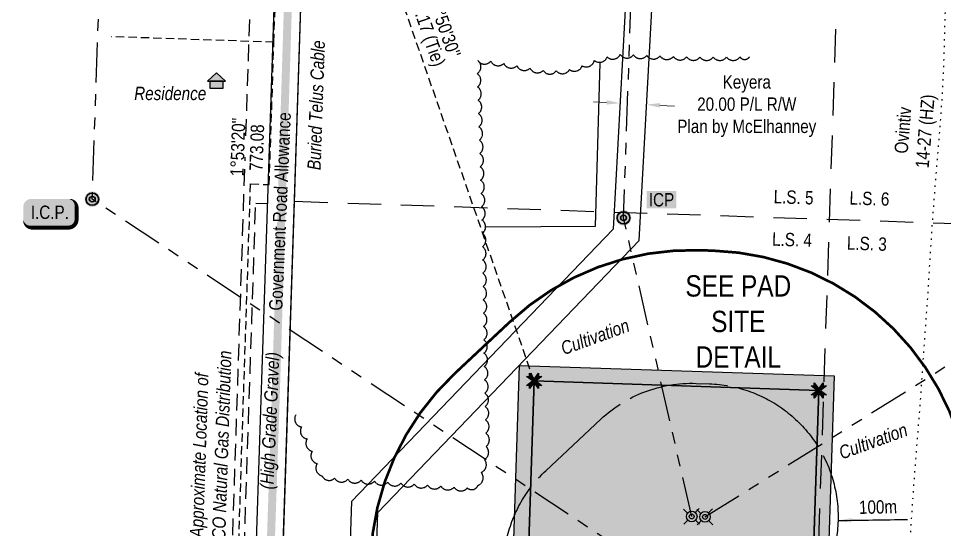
# Model space of a CAD drawing. Extents: x 352640 to 362586, y 6129835 to 6140596.
# Drawn here: x 353476 to 354172, y 6135785 to 6136168 of the extents above; entities that cross this region are included whole.
import ezdxf
from ezdxf.enums import TextEntityAlignment as Align

# ---------------------------------------------------------------- set-up
doc = ezdxf.new("R2010")
doc.units = 0
doc.header["$LTSCALE"] = 5
doc.header["$PDMODE"] = 34
doc.header["$PDSIZE"] = 0.03
for name, pattern in [('0', [1, 1, 0]), ('foc-BUFFER', [16.75, 15, -1.75]), ('foc-DOT', [1, 0.2, -0.8]), ('foc-DRILLPATH', [14.75, 6, -1.75, 1.75, -1.75, 1.75, -1.75]), ('foc-FLOWLINE', [3.75, 2.5, -1.25]), ('foc-LSD', [8, 5, -3]), ('foc-TIELINE', [1.875, 1.25, -0.625]), ('UG_PIPE', [1.875, 1.25, -0.625])]:
    doc.linetypes.add(name, pattern=pattern)
doc.layers.get('Defpoints').update_dxf_attribs({"color": 9})
for name, color, linetype in [('ABADATA-DRILL', 8, 'foc-DOT'), ('AS-FENCE', 48, 'foc-FENCE'), ('AS-PIPE-UG', 44, 'UG_PIPE'), ('AS-PIPE-UG-T', 44, 'Continuous'), ('AS-RESIDENCE', 14, 'Continuous'), ('AS-ROADS', 254, 'Continuous'), ('AS-TELUS', 224, 'foc-TEL'), ('AUX-BUFFER', 7, 'foc-BUFFER'), ('CG-NOTES', 7, 'Continuous'), ('DETAIL-HZ-Existing', 8, 'foc-DOT'), ('F-EZE', 190, 'foc-FLOWLINE'), ('F-RW', 190, 'Continuous'), ('L-BD', 7, 'Continuous'), ('L-DETAIL-T', 3, 'Continuous'), ('L-MON', 1, 'Continuous'), ('L-ROAD-T', 7, 'Continuous'), ('L-SEC', 7, 'Continuous'), ('L-SECTION-LSD', 7, 'foc-LSD'), ('L-TIE', 7, 'foc-TIELINE'), ('P-PDRILLPATH', 12, 'foc-DRILLPATH'), ('P-PROPOSED', 10, 'Continuous'), ('P-PROPOSED-H', 21, 'Continuous'), ('P-TEMP-BLUE', 146, 'Continuous'), ('T-BUSH', 110, '0')]:
    doc.layers.add(name, color=color, linetype=linetype)
doc.layers.add('F-RW-T', color=190, linetype='Continuous', lineweight=9)
doc.layers.add('T-TEXT', color=48, linetype='Continuous', lineweight=18)
doc.layers.add('P-TEMP-BLUE-H', color=7, linetype='Continuous', true_color=0x99e6ff)
doc.styles.add('100L', font='ARIALN.TTF', dxfattribs={"height": 11})
doc.styles.add('175L', font='ARIALN.TTF', dxfattribs={"height": 20})
doc.styles.add('80', font='ARIALN.TTF', dxfattribs={"height": 10})
doc.styles.add('80CG', font='ARIALN.TTF', dxfattribs={"height": 10})
doc.styles.add('80L', font='ARIALN.TTF', dxfattribs={"height": 10})
doc.styles.add('80LS', font='ARIALNI.TTF', dxfattribs={"height": 10})
doc.styles.add('foc-LtypeFont', font='ARIALN.TTF', dxfattribs={"height": 7.35})
doc.linetypes.add('foc-FENCE', pattern='A,10,-1,["X",foc-LtypeFont,S=0.2,R=0,X=-0.625,Y=-0.75],-1.24', length=12.24)
doc.linetypes.add('foc-TEL', pattern='A,2,-1,["T",foc-LtypeFont,S=0.2,R=0,X=-0.425,Y=-0.75],-1.24,8', length=12.24)
doc.linetypes.add('foc-TEL-NOLINE', pattern='A,0,-2,["T",foc-LtypeFont,S=0.2,R=0,X=-0.425,Y=-0.75],-10.24', length=12.24)
doc.dimstyles.new('CG2011', dxfattribs={"dimscale": 5, "dimtxt": 9, "dimasz": 2, "dimexe": 0.2, "dimexo": 0.0625, "dimgap": 0.5, "dimtad": 0, "dimtih": 1, "dimtoh": 1, "dimzin": 0, "dimdsep": 46, "dimtxsty": '80CG', "dimcen": 0.1, "dimse1": 1, "dimse2": 1, "dimclrd": 256, "dimclrt": 256, "dimaunit": 1, "dimadec": 4, "dimazin": 0, "dimtfac": 0.06, "dimtofl": 0, "dimtmove": 0, "dimatfit": 1, "dimfxl": 0.2, "dimtolj": 1, "dimtzin": 0, "dimlwd": -1, "dimarcsym": 0})
doc.dimstyles.new('Compass 5 000', dxfattribs={"dimscale": 5, "dimtxt": 9, "dimasz": 2, "dimexe": 0.2, "dimexo": 0.0625, "dimgap": 0.5, "dimtad": 0, "dimtih": 1, "dimtoh": 1, "dimzin": 0, "dimdsep": 46, "dimtxsty": '80CG', "dimcen": 0.1, "dimse1": 1, "dimse2": 1, "dimclrd": 256, "dimclrt": 256, "dimaunit": 1, "dimadec": 4, "dimazin": 0, "dimtfac": 0.06, "dimtofl": 0, "dimtmove": 0, "dimatfit": 1, "dimfxl": 0.2, "dimtolj": 1, "dimtzin": 0, "dimlwd": -1, "dimarcsym": 0})

# ---------------------------------------------------------------- blocks, each defined once
blk = doc.blocks.new('res_occ')
for points in [[(0.1, 0.89), (-1.26, -0.37), (1.46, -0.37)], [(-0.9, -1.43), (1.1, -1.43), (1.1, -0.37), (-0.9, -0.37)]]:
    blk.add_hatch(color=14).paths.add_polyline_path(points)
at = {"color": 14}
for points in [[(0.1, 0.89), (-1.26, -0.37), (1.46, -0.37)], [(-0.9, -1.43), (1.1, -1.43), (1.1, -0.37), (-0.9, -0.37)]]:
    blk.add_lwpolyline(points, close=True, dxfattribs=at)
blk = doc.blocks.new('*D47')
at = {"layer": 'Defpoints', "color": 0, "transparency": 16777216}
for p in [(353948.1, 6136103.82), (353925.38, 6136054.62), (353945.34, 6136053.52)]:
    blk.add_point(p, dxfattribs=at)
at = {"layer": 'F-RW-T', "transparency": 16777216}
for p, q in [((353918.15, 6136105.46), (353908.17, 6136106.01)), ((353958.09, 6136103.27), (353969.17, 6136102.66))]:
    blk.add_line(p, q, dxfattribs=at)
for points in [[(353918.24, 6136107.13), (353918.06, 6136103.8), (353928.14, 6136104.91)], [(353958.18, 6136104.94), (353957.99, 6136101.61), (353948.1, 6136103.82)]]:
    blk.add_solid(points, dxfattribs=at)
at = {"layer": 'F-RW-T', "transparency": 16777216, "insert": (354023.4, 6136102.66), "char_height": 10, "attachment_point": 5, "style": '80CG'}
blk.add_mtext('\\A1;Keyera\\P20.00 P/L R/W\\PPlan by McElhanney', dxfattribs=at)
blk = doc.blocks.new('WC')
at = {"layer": 'L-MON'}
h = blk.add_hatch(color=255, dxfattribs=at)
h.dxf.hatch_style = 1
edge = h.paths.add_edge_path()
edge.add_arc((0, 0), 0.9, 0, 360)
at = {"layer": 'L-MON', "color": 240, "flags": 128}
for points in [[(-0.62, 0.5), (-1.23, 1.12)], [(0.52, 0.61), (1.13, 1.21)], [(-1.18, -1.18), (-0.56, -0.57)], [(1.16, -1.18), (0.56, -0.57)]]:
    blk.add_lwpolyline(points, dxfattribs=at)
at = {"layer": 'L-MON', "color": 240}
for radius in [0.8, 0.373]:
    blk.add_circle((0, 0), radius, dxfattribs=at)
blk = doc.blocks.new('*U55')
h = blk.add_hatch(color=254)
edge = h.paths.add_edge_path()
edge.add_line((-14, -11.5), (14, -11.5))
edge.add_arc((14, -5.5), 6, 270, 360)
edge.add_line((20, -5.5), (20, 4))
edge.add_arc((14, 4), 6, 0, 90)
edge.add_line((14, 10), (-14, 10))
edge.add_arc((-14, 4), 6, 90, 180)
edge.add_line((-20, 4), (-20, -5.5))
edge.add_arc((-14, -5.5), 6, 180, 270)
at = {"color": 1, "flags": 128}
blk.add_lwpolyline([(-14, -11.5, 3, 3, 0), (14, -11.5, 3, 3, 0.414214), (20, -5.5, 3, 3, 0), (20, 4, 3, 0, 0.414214), (14, 10, 0, 0, 0), (-14, 10, 0, 0, 0.414214), (-20, 4, 0, 0, 0), (-20, -5.5, 0, 3, 0.414214)], format="xyseb", close=True, dxfattribs=at)
blk.add_lwpolyline([(-18.59, -4.6, 0, 10, 0), (0, 0, 5, 5, 0)], format="xyseb", dxfattribs=at)
at = {"color": 1, "style": '80'}
blk.add_attdef('ENTER_TEXT_001', (-35.99, -5), '', height=10, dxfattribs=at)
blk = doc.blocks.new('plbh')
at = {"layer": 'L-MON'}
h = blk.add_hatch(color=255, dxfattribs=at)
h.dxf.hatch_style = 1
edge = h.paths.add_edge_path()
edge.add_arc((0, 0), 1.16, 0, 360)
h = blk.add_hatch(color=256, dxfattribs=at)
h.dxf.hatch_style = 1
h.paths.add_polyline_path([(-0.96, 0, 1), (0.96, 0, 1)])
h.paths.add_polyline_path([(0.91, 0, -1), (-0.91, 0, -1)], flags=16)
h.paths.add_polyline_path([(0.45, 0, -1), (-0.45, 0, -1)], flags=0)
h = blk.add_hatch(color=256, dxfattribs=at)
h.dxf.hatch_style = 1
h.paths.add_polyline_path([(-0.45, 0, 1), (0.45, 0, 1)])
h.paths.add_polyline_path([(0.4, 0, -1), (-0.4, 0, -1)], flags=16)
at = {"layer": 'L-MON', "color": 240}
for radius in [0.96, 0.91, 0.45, 0.4]:
    blk.add_circle((0, 0), radius, dxfattribs=at)
blk = doc.blocks.new('ICP_text')
at = {"color": 14, "insert": (-10.78, -0.47), "char_height": 10, "attachment_point": 5, "style": '80L', "bg_fill": 1, "box_fill_scale": 1.15, "bg_fill_color": 255, "bg_fill_transparency": 0}
blk.add_mtext_dynamic_manual_height_columns('ICP', width=19.0702, gutter_width=47.5, heights=[0], dxfattribs=at)
blk = doc.blocks.new('TEMP')
h = blk.add_hatch(color=255)
h.dxf.hatch_style = 1
h.paths.add_polyline_path([(0, 0.25), (-0.67, 1.15), (-0.67, 0.67), (-1.15, 0.67), (-0.25, 0), (-1.15, -0.67), (-0.67, -0.67), (-0.67, -1.15), (0, -0.25), (0.67, -1.15), (0.67, -0.67), (1.15, -0.67), (0.25, 0), (1.15, 0.67), (0.67, 0.67), (0.67, 1.15)])
h.paths.add_polyline_path([(0.57, 0.85), (0.57, 0.57), (0.85, 0.57), (0.08, 0), (0.85, -0.57), (0.57, -0.57), (0.57, -0.85), (0, -0.08), (-0.57, -0.85), (-0.57, -0.57), (-0.85, -0.57), (-0.08, 0), (-0.85, 0.57), (-0.57, 0.57), (-0.57, 0.85), (0, 0.08)], flags=16)
h = blk.add_hatch(color=1)
h.dxf.hatch_style = 1
h.paths.add_polyline_path([(0, 0.08), (-0.57, 0.85), (-0.57, 0.57), (-0.85, 0.57), (-0.08, 0), (-0.85, -0.57), (-0.57, -0.57), (-0.57, -0.85), (0, -0.08), (0.57, -0.85), (0.57, -0.57), (0.85, -0.57), (0.08, 0), (0.85, 0.57), (0.57, 0.57), (0.57, 0.85)])
at = {"color": 1}
for p, q in [((-0.08, 0), (0.08, 0)), ((0, 0.08), (0, -0.08))]:
    blk.add_line(p, q, dxfattribs=at)
at = {"color": 255, "flags": 128}
blk.add_lwpolyline([(-0.25, 0), (-1.15, 0.67), (-0.67, 0.67), (-0.67, 1.15), (0, 0.25), (0.67, 1.15), (0.67, 0.67), (1.15, 0.67), (0.25, 0), (1.15, -0.67), (0.67, -0.67), (0.67, -1.15), (0, -0.25), (-0.67, -1.15), (-0.67, -0.67), (-1.15, -0.67)], close=True, dxfattribs=at)
at = {"color": 1, "flags": 128}
blk.add_lwpolyline([(-0.08, 0), (-0.85, 0.57), (-0.57, 0.57), (-0.57, 0.85), (0, 0.08), (0.57, 0.85), (0.57, 0.57), (0.85, 0.57), (0.08, 0), (0.85, -0.57), (0.57, -0.57), (0.57, -0.85), (0, -0.08), (-0.57, -0.85), (-0.57, -0.57), (-0.85, -0.57)], close=True, dxfattribs=at)

msp = doc.modelspace()

# ---------------------------------------------------------------- hatches: boundary and pattern name
at = {"layer": 'P-PROPOSED-H'}
h = msp.add_hatch(color=256, dxfattribs=at)
h.dxf.hatch_style = 1
h.paths.add_polyline_path([(353856.174, 6135669.653), (353863.639, 6135896.343), (354077.469, 6135889.301), (354070.003, 6135662.611)])
at = {"layer": 'P-TEMP-BLUE-H'}
h = msp.add_hatch(color=256, dxfattribs=at)
h.dxf.hatch_style = 1
h.paths.add_polyline_path([(354084.479, 6135761.065), (354073.258, 6135761.435), (354077.469, 6135889.301), (353863.639, 6135896.343), (353856.174, 6135669.653), (353844.952, 6135670.023), (353852.788, 6135907.934), (354089.06, 6135900.152)])

# ---------------------------------------------------------------- linework, layer by layer
at = {"layer": 'ABADATA-DRILL', "flags": 128}
msp.add_lwpolyline([(354139.9, 6135607.965), (354140.686, 6135618.151), (354141.534, 6135631.646), (354142.392, 6135645.142), (354143.218, 6135658.599), (354143.875, 6135672.071), (354144.323, 6135685.56), (354144.691, 6135699.062), (354144.988, 6135712.546), (354145.076, 6135726.037), (354145.113, 6135739.53), (354145.778, 6135766.486), (354147.233, 6135793.455), (354149.095, 6135820.322), (354151.158, 6135847.241), (354153.36, 6135874.096), (354155.214, 6135901.042), (354157.075, 6135927.879), (354159.047, 6135954.741), (354160.719, 6135981.614), (354162.413, 6136008.556), (354164.385, 6136035.438), (354166.578, 6136062.323), (354168.821, 6136089.237), (354170.685, 6136116.163), (354171.76, 6136143.125), (354172.455, 6136170.11), (354173.191, 6136197.114), (354173.987, 6136224.095), (354174.623, 6136251.102), (354174.956, 6136278.029), (354175.381, 6136305.003), (354176.156, 6136331.985), (354176.992, 6136358.996), (354177.688, 6136385.971), (354178.432, 6136412.934), (354179.148, 6136439.918), (354179.163, 6136466.915), (354178.468, 6136493.907), (354178.491, 6136518.378), (354179.299, 6136547.865), (354180.303, 6136574.82), (354181.725, 6136601.7), (354183.309, 6136628.626), (354185.133, 6136655.553), (354187.185, 6136682.443), (354189.449, 6136709.356), (354191.871, 6136736.244), (354194.225, 6136763.153), (354196.418, 6136790.049), (354198.301, 6136816.974), (354199.607, 6136843.949), (354200.593, 6136870.974), (354201.647, 6136897.897), (354202.881, 6136924.844), (354204.336, 6136951.814), (354205.532, 6136978.802), (354206.348, 6137005.803), (354207.033, 6137032.798), (354207.718, 6137059.754), (354207.869, 6137066.131), (354208.31, 6137091.784)], dxfattribs=at)
at = {"layer": 'AS-FENCE', "flags": 128}
msp.add_lwpolyline([(353827.676, 6136012.125), (353909.822, 6136012.447), (353913.328, 6136135.172)], dxfattribs=at)
at = {"layer": 'AS-PIPE-UG'}
msp.add_line((353668.26, 6136150.672), (353546.392, 6136154.777), dxfattribs=at)
msp.add_lwpolyline([(353637.537, 6135644.44), (353650.739, 6136044.265), (353664.731, 6136043.786), (353668.26, 6136150.672), (353670.076, 6136205.694), (353656.086, 6136206.175), (353663.58, 6136433.157), (353666.991, 6136536.467)], dxfattribs=at)
at = {"layer": 'AS-ROADS', "const_width": 5.998, "flags": 128}
msp.add_lwpolyline([(353656.007, 6135484.569), (353669.267, 6135873.035), (353689.941, 6136535.656)], dxfattribs=at)
at = {"layer": 'AS-TELUS', "linetype": 'foc-TEL-NOLINE', "flags": 128}
msp.add_lwpolyline([(353642.649, 6134785.215), (353700.369, 6136535.335)], dxfattribs=at)
at = {"layer": 'AUX-BUFFER', "color": 251, "linetype": 'foc-BUFFER', "flags": 128}
msp.add_lwpolyline([(353872.377, 6135828.933), (353893.012, 6135848.268), (353913.743, 6135867.655, -0.1987059), (353985.298, 6135894.555), (353995.291, 6135894.228, -0.6682456), (354060.35, 6135721.327), (354039.697, 6135701.99), (354019.098, 6135682.689, -0.199268), (353947.355, 6135655.724), (353937.349, 6135656.063, -0.6676892)], format="xyb", close=True, dxfattribs=at)
at = {"layer": 'F-EZE'}
msp.add_line((353654.573, 6136029.949), (353663.778, 6136029.64), dxfattribs=at)
at = {"layer": 'F-EZE', "flags": 128}
for points in [[(353632.4, 6135630.569), (353658.897, 6136434.039)], [(353641.689, 6135639.26), (353654.573, 6136029.949)]]:
    msp.add_lwpolyline(points, dxfattribs=at)
at = {"layer": 'F-RW', "flags": 128}
msp.add_lwpolyline([(353952.107, 6136526.384), (353945.812, 6136427.028), (353922.947, 6136010.342), (353726.536, 6135805.981), (353720.649, 6135627.61), (353740.633, 6135626.94), (353746.267, 6135797.656), (353942.505, 6136001.837), (353965.772, 6136425.848), (353972.097, 6136525.677)], dxfattribs=at)
at = {"layer": 'L-SEC'}
for p, q in [((353650.385, 6135629.966), (353676.896, 6136433.852)), ((353670.485, 6135629.292), (353696.997, 6136433.189))]:
    msp.add_line(p, q, dxfattribs=at)
at = {"layer": 'L-SECTION-LSD'}
for p, q in [((354072.215, 6135615.825), (354099.006, 6136419.425)), ((353683.741, 6136031.234), (354487.197, 6136004.262))]:
    msp.add_line(p, q, dxfattribs=at)
at = {"layer": 'L-TIE'}
msp.add_line((353863.639, 6135896.343), (353676.896, 6136433.852), dxfattribs=at)
at = {"layer": 'P-PROPOSED'}
msp.add_lwpolyline([(353856.174, 6135669.653), (353863.639, 6135896.343), (354077.469, 6135889.301), (354070.003, 6135662.611)], close=True, dxfattribs=at)
at = {"layer": 'P-TEMP-BLUE'}
msp.add_lwpolyline([(354084.479, 6135761.065), (354073.258, 6135761.435), (354077.469, 6135889.301), (353863.639, 6135896.343), (353856.174, 6135669.653), (353844.952, 6135670.023), (353852.788, 6135907.934), (354089.06, 6135900.152)], close=True, dxfattribs=at)
at = {"layer": 'T-BUSH', "flags": 128}
msp.add_lwpolyline([(353684.641, 6135870.858, 0.5205671), (353688.932, 6135861.828, 0.5205671), (353693.223, 6135852.799, 0.5205671), (353697.036, 6135843.559, 0.5205671), (353700.767, 6135834.284, 0.5205671), (353704.499, 6135825.009, 0.5205671), (353713.827, 6135823.392, 0.5205671), (353723.797, 6135822.653, 0.5205671), (353733.767, 6135821.914, 0.5205671), (353743.737, 6135821.176, 0.5205671), (353753.708, 6135820.437, 0.5205671), (353763.678, 6135819.698, 0.5205671), (353773.648, 6135818.959, 0.5205671), (353783.618, 6135818.22, 0.5205671), (353793.588, 6135817.481, 0.5205671), (353803.558, 6135816.742, 0.5205671), (353813.528, 6135816.003, 0.5205671), (353821.524, 6135817.988, 0.5205671), (353823.92, 6135827.694, 0.5205671), (353826.317, 6135837.4, 0.5205671), (353827.571, 6135847.232, 0.5205671), (353827.348, 6135857.227, 0.5205671), (353827.125, 6135867.222, 0.5205671), (353826.902, 6135877.217, 0.5205671), (353826.679, 6135887.212, 0.5205671), (353826.456, 6135897.207, 0.5205671), (353826.233, 6135907.202, 0.5205671), (353826.01, 6135917.197, 0.5205671), (353825.855, 6135927.193, 0.5205671), (353825.716, 6135937.19, 0.5205671), (353825.578, 6135947.186, 0.5205671), (353825.439, 6135957.183, 0.5205671), (353825.3, 6135967.179, 0.5205671), (353825.162, 6135977.176, 0.5205671), (353825.023, 6135987.172, 0.5205671), (353824.884, 6135997.169, 0.5205671), (353824.745, 6136007.165, 0.5205671), (353824.51, 6136017.159, 0.5205671), (353824.182, 6136027.151, 0.5205671), (353823.855, 6136037.144, 0.5205671), (353823.527, 6136047.136, 0.5205671), (353823.199, 6136057.128, 0.5205671), (353822.872, 6136067.12, 0.5205671), (353822.544, 6136077.112, 0.5205671), (353822.216, 6136087.104, 0.5205671), (353821.889, 6136097.096, 0.5205671), (353821.561, 6136107.088, 0.5205671), (353821.233, 6136117.08, 0.5205671), (353820.906, 6136127.072, 0.5205671), (353821.458, 6136136.861, 0.5205671), (353831.074, 6136136.524, 0.5205671), (353840.913, 6136134.748, 0.5205671), (353850.751, 6136132.972, 0.5205671), (353860.589, 6136131.196, 0.5205671), (353870.428, 6136129.42, 0.5205671), (353880.325, 6136129.121, 0.5205671), (353890.273, 6136130.116, 0.5205671), (353899.736, 6136132.961, 0.5205671), (353908.895, 6136136.969, 0.5205671), (353918.537, 6136139.566, 0.5205671), (353928.292, 6136141.501, 0.5205671), (353938.283, 6136141.138, 0.5205671), (353948.274, 6136140.775, 0.5205671), (353958.265, 6136140.412, 0.5205671), (353968.256, 6136140.049, 0.5205671), (353978.247, 6136139.686, 0.5205671), (353988.242, 6136139.555, 0.5205671), (353998.239, 6136139.555, 0.5205671), (354008.237, 6136139.555, 0.5205671), (354018.234, 6136139.555, 0.5205671), (354025.407, 6136139.556, 0.5205671)], format="xyb", dxfattribs=at)

# ---------------------------------------------------------------- block references
at = {"xscale": 0.99974627, "yscale": 0.99974627, "zscale": 0.99974627}
msp.add_blockref('ICP_text', (353970.136, 6136032.784), dxfattribs=at)
at = {"layer": 'AS-RESIDENCE', "color": 3, "xscale": 4.99872000000001, "yscale": 4.99872000000001, "zscale": 4.99872000000001}
msp.add_blockref('res_occ', (353624.622, 6136123.328), dxfattribs=at)
at = {"layer": 'CG-NOTES', "color": 3}
ref = msp.add_blockref('*U55', (353500.034, 6136023.01), dxfattribs=dict(at, xscale=0.99974627, yscale=0.99974627, zscale=0.99974627))
ref.add_attrib('ENTER_TEXT_001', 'I.C.P.', (353485.658, 6136018.008), dxfattribs={"layer": '0', "color": 1, "height": 9.9975, "style": '80'})
at = {"layer": 'L-MON'}
for name, p, xscale, yscale, zscale in [('plbh', (353531.845, 6136032.815), 4.998731350000004, 4.998731350000004, 4.998731350000004), ('plbh', (353930.837, 6136018.822), 4.998731350000004, 4.998731350000004, 4.998731350000004), ('TEMP', (353863.639, 6135896.343), 5.000000000000002, 5.000000000000002, 5.000000000000002), ('TEMP', (354077.469, 6135889.301), 5.000000000000002, 5.000000000000002, 5.000000000000002), ('WC', (353982.028, 6135794.634), 4.998731350000014, 4.998731350000014, 4.998731350000014), ('WC', (353992.021, 6135794.307), 4.998731350000014, 4.998731350000014, 4.998731350000014)]:
    msp.add_blockref(name, p, dxfattribs=dict(at, xscale=xscale, yscale=yscale, zscale=zscale))

# ---------------------------------------------------------------- texts
at = {"layer": 'AS-RESIDENCE', "insert": (353563.334, 6136117.211), "char_height": 9.99744, "attachment_point": 1, "style": '80L'}
msp.add_mtext_dynamic_manual_height_columns('{\\fArial Narrow|b0|i1|c0|p34;Residence}', width=53.94038, gutter_width=50, heights=[0], dxfattribs=at)
at = {"layer": 'AS-TELUS', "insert": (353693.358, 6136054.844), "char_height": 10, "attachment_point": 1, "rotation": 88.10371, "style": '80L'}
msp.add_mtext_dynamic_manual_height_columns('{\\fArial Narrow|b0|i1|c0|p34;Buried Telus Cable}', width=102.72298, gutter_width=50, heights=[0], dxfattribs=at)
at = {"layer": 'AUX-BUFFER', "insert": (354107.605, 6135806.539), "char_height": 9.9932, "attachment_point": 1, "rotation": 0.871096, "style": '80L'}
msp.add_mtext_dynamic_manual_height_columns('100m', width=34.23455, gutter_width=225, heights=[0], dxfattribs=at)
at = {"layer": 'DETAIL-HZ-Existing', "insert": (354133.368, 6136057.399), "char_height": 9.99746, "attachment_point": 1, "rotation": 85.234874, "style": '80L'}
msp.add_mtext_dynamic_manual_height_columns('\\pi10.229;Ovintiv \\P\\pi0.66071;14-27 (HZ)', width=54.7594, gutter_width=50, heights=[0], dxfattribs=at)
at = {"layer": 'L-BD', "style": '80L'}
for s, p in [('569.17 (Tie)', (353781.431, 6136161.915)), ("340°50'30''", (353794.891, 6136166.591))]:
    msp.add_text(s, height=10, rotation=289.1584, dxfattribs=at).set_placement(p, align=Align.MIDDLE)
at = {"layer": 'L-DETAIL-T', "insert": (354017.031, 6135941.041), "char_height": 16, "width": 109.47514, "attachment_point": 5, "style": '80CG'}
msp.add_mtext('SEE PAD SITE DETAIL', dxfattribs=at)
at = {"layer": 'L-ROAD-T', "style": '80L'}
msp.add_text('Government Road Allowance', height=9.99744, rotation=87.50748, dxfattribs=at).set_placement((353672.777, 6136023.632), align=Align.MIDDLE_CENTER)
at = {"layer": 'T-TEXT', "style": '80LS'}
for s, height, rotation, p in [('Cultivation', 9.99746, 20, (353909.429, 6135929.526)), ('(High Grade Gravel)', 9.99744, 87.419114, (353665.176, 6135866.545)), ('Cultivation', 9.99746, 20, (354118.283, 6135851.171))]:
    msp.add_text(s, height=height, rotation=rotation, dxfattribs=at).set_placement(p, align=Align.MIDDLE_CENTER)

# ---------------------------------------------------------------- leaders
at = {"layer": 'AUX-BUFFER', "path_type": 1}
msp.add_leader([(354091.959, 6135791.615), (354144.094, 6135792.407)], dimstyle='CG2011', override={"dimasz": 2, "dimgap": 0.5, "dimtad": 0}, dxfattribs=at)

# ---------------------------------------------------------------- next in the draw order: texts
at = {"layer": 'L-BD', "insert": (353655.443, 6136071.478), "char_height": 9.9975, "width": 11.14808, "attachment_point": 5, "rotation": 88.1111, "style": '80L', "bg_fill": 3, "box_fill_scale": 1.15, "bg_fill_color": 256, "bg_fill_true_color": 256, "bg_fill_transparency": 0}
msp.add_mtext('773.08', dxfattribs=at)
at = {"layer": 'L-SECTION-LSD', "attachment_point": 1, "rotation": 358.077315, "style": '100L', "bg_fill": 3, "box_fill_scale": 1.5, "bg_fill_color": 256, "bg_fill_transparency": 0}
for s, width, insert, char_height in [('\\pi1.7658;L.S. 5', 30.40114, (354042.03, 6136039.863), 9.99746), ('L.S. 6', 30.48313, (354100.746, 6136038.847), 9.9975), ('\\pi1.9933;L.S. 4', 30.53989, (354040.616, 6136008.01), 9.99746), ('L.S. 3', 30.37591, (354098.811, 6136004.988), 9.9975)]:
    msp.add_mtext_dynamic_manual_height_columns(s, width=width, gutter_width=55, heights=[0], dxfattribs=dict(at, insert=insert, char_height=char_height))

# ---------------------------------------------------------------- next in the draw order: linework, layer by layer
at = {"layer": 'AUX-BUFFER', "color": 251, "linetype": 'foc-BUFFER', "const_width": 1.999, "flags": 128}
msp.add_lwpolyline([(353804.019, 6135901.887), (353824.654, 6135921.222), (353845.458, 6135940.676, -0.1987059), (353988.567, 6135994.476), (353998.56, 6135994.149, -0.6682456), (354128.68, 6135648.348), (354108.027, 6135629.011), (354087.457, 6135609.736, -0.199268), (353943.97, 6135555.806), (353933.964, 6135556.145, -0.6676892)], format="xyb", close=True, dxfattribs=at)
at = {"layer": 'P-PDRILLPATH', "flags": 128}
for points in [[(353982.028, 6135794.634), (353930.837, 6136018.822), (354082.642, 6140350.736)], [(353992.021, 6135794.307), (354330.828, 6136005.83), (354484.638, 6140339.737)]]:
    msp.add_lwpolyline(points, dxfattribs=at)

# ---------------------------------------------------------------- next in the draw order: texts
at = {"layer": 'L-BD', "insert": (353641.204, 6136071.947), "char_height": 9.9975, "width": 11.6543, "attachment_point": 5, "rotation": 88.1111, "style": '80L', "bg_fill": 3, "box_fill_scale": 1.15, "bg_fill_color": 256, "bg_fill_true_color": 256, "bg_fill_transparency": 0}
msp.add_mtext('1°53\'20"', dxfattribs=at)

# ---------------------------------------------------------------- next in the draw order: dimensions: what is measured, and where the dimension line sits
at = {"layer": 'F-RW-T'}
dim = msp.add_linear_dim(base=(353948.101, 6136103.819), p1=(353925.376, 6136054.62), p2=(353945.341, 6136053.524), angle=356.859097, text='Keyera\\P20.00 P/L R/W\\PPlan by McElhanney', dimstyle='Compass 5 000', dxfattribs=at)
dim.commit()
dim.dimension.update_dxf_attribs({"geometry": '*D47', "text_midpoint": (354023.403, 6136102.663), "dimtype": 161})

# ---------------------------------------------------------------- next in the draw order: linework, layer by layer
at = {"layer": 'P-PDRILLPATH', "flags": 128}
msp.add_lwpolyline([(353950.74, 6135755.641), (353531.845, 6136032.815), (353678.646, 6140365.734)], dxfattribs=at)

# ---------------------------------------------------------------- next in the draw order: texts
at = {"layer": 'AS-PIPE-UG-T', "insert": (353604.482, 6135761.047), "char_height": 10.00219, "attachment_point": 1, "rotation": 88.106251, "style": '175L', "bg_fill": 3, "box_fill_scale": 1.15, "bg_fill_color": 256, "bg_fill_true_color": 256, "bg_fill_transparency": 0}
msp.add_mtext_dynamic_manual_height_columns('\\pi17.94;{\\fArial Narrow|b0|i1|c0|p34;Approximate Location of\\P\\pi2.2882;ATCO Natural Gas Distribution}', width=160.94767, gutter_width=100.023, heights=[0], dxfattribs=at)

doc.saveas('drawing.dxf')
